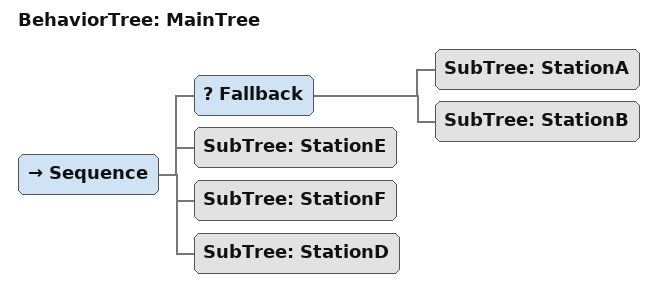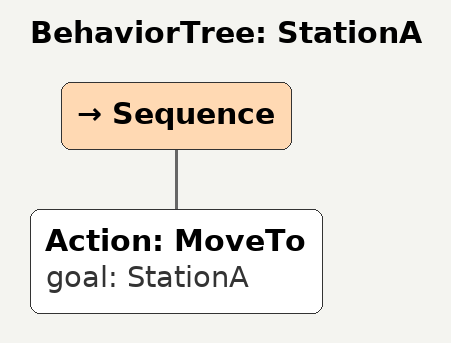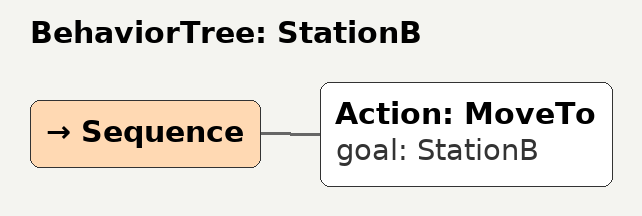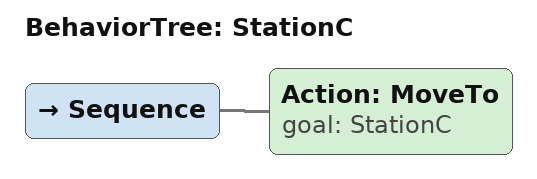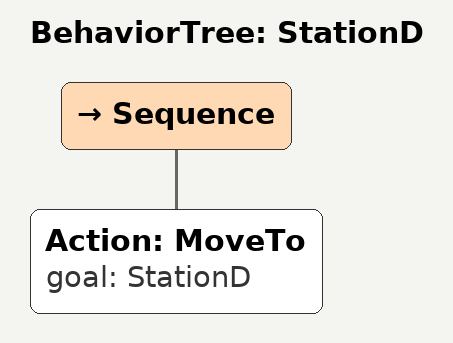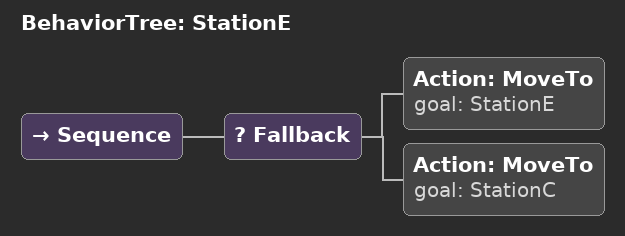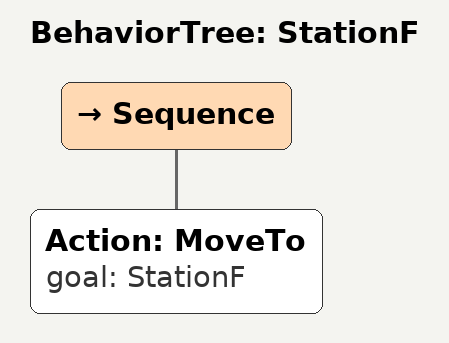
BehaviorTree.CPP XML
<root main_tree_to_execute = "MainTree" >
    <BehaviorTree ID="MainTree">
        <Sequence>
            <Fallback>
                <SubTree ID="StationA" />
                <SubTree ID="StationB" />
            </Fallback>
            <SubTree ID="StationE" />
            <SubTree ID="StationF" />
            <SubTree ID="StationD" />
        </Sequence>
    </BehaviorTree>
    <BehaviorTree ID="StationA">
        <Sequence>
            <Action ID="MoveTo" goal="StationA" />
        </Sequence>
    </BehaviorTree>
    <BehaviorTree ID="StationB">
        <Sequence>
            <Action ID="MoveTo" goal="StationB" />
        </Sequence>
    </BehaviorTree>
    <BehaviorTree ID="StationC">
        <Sequence>
            <Action ID="MoveTo" goal="StationC" />
        </Sequence>
    </BehaviorTree>
    <BehaviorTree ID="StationD">
        <Sequence>
            <Action ID="MoveTo" goal="StationD" />
        </Sequence>
    </BehaviorTree>
    <BehaviorTree ID="StationE">
        <Sequence>
            <Fallback>
                <Action ID="MoveTo" goal="StationE" />
                <Action ID="MoveTo" goal="StationC" />
            </Fallback>
        </Sequence>
    </BehaviorTree>
    <BehaviorTree ID="StationF">
        <Sequence>
            <Action ID="MoveTo" goal="StationF" />
        </Sequence>
    </BehaviorTree>
</root>
